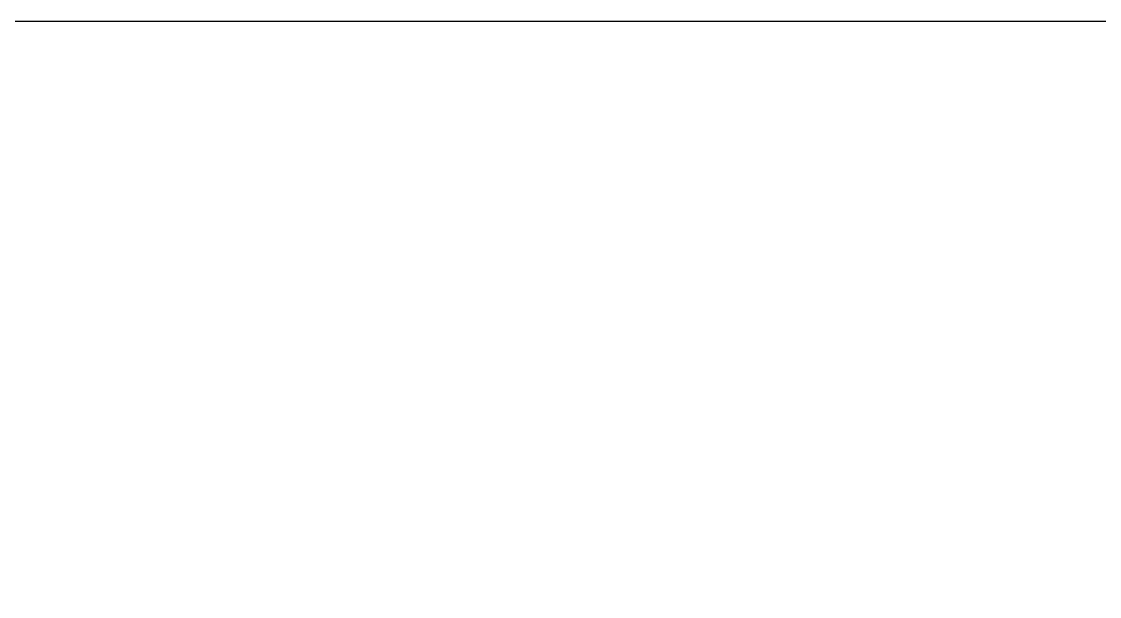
# Model space of a CAD drawing. Header units: millimetres. Extents: x 5990 to 6786, y 1103 to 1809.
# Drawn here: x 6487.3 to 6601.4, y 1558.2 to 1619.1 of the extents above; entities that cross this region are included whole.
import ezdxf
from ezdxf.enums import TextEntityAlignment as Align
from ezdxf.xclip import XClip

# ---------------------------------------------------------------- set-up
doc = ezdxf.new("R2010")
doc.units = ezdxf.units.MM
doc.header["$LTSCALE"] = 10
doc.header["$MEASUREMENT"] = 0
doc.header["$XCLIPFRAME"] = 2
doc.set_wipeout_variables(frame=1)
doc.linetypes.add('PHANTOM', pattern=[2.5, 1.25, -0.25, 0.25, -0.25, 0.25, -0.25])
doc.layers.add('TZ-BASE', color=253, linetype='Continuous')
doc.layers.add('TZ-LEAL', color=1, linetype='Continuous')
doc.styles.add('PipeTools', font='GulimChe.ttf', dxfattribs={"height": 1250})

# ---------------------------------------------------------------- blocks, each defined once
blk = doc.blocks.new('JD-FJ67DH')
at = {"layer": 'TZ-BASE'}
for points, elevation in [([(709.98, 120.25), (698.66, 120.66), (692.03, 120.81), (679.07, 121.12), (676.95, 121.08), (665.42, 120.69), (641.77, 119.57), (604.37, 117.27), (587.56, 116.29)], 53), ([(524.97, 57.7), (527.73, 59.78), (536.84, 64.74), (540.87, 66.74), (553.43, 72.1), (595.6, 88.36), (610.05, 93.55), (612.66, 94.37), (617.27, 95.3), (624.44, 96.5), (638.21, 98.39), (644.02, 99.02), (647.9, 99.18), (651.21, 99.21), (655.6, 99.26), (657.81, 99.34), (666.55, 99.91), (685.1, 101.4), (691.95, 101.84), (698.2, 101.94), (704.74, 101.8), (708.42, 101.56)], 59)]:
    blk.add_lwpolyline(points, dxfattribs=dict(at, elevation=elevation))
at = {"layer": 'TZ-BASE', "flags": 128}
for points in [[(709.51, 114.64), (706.3, 114.71), (696.77, 114.84), (685.39, 114.94), (675.03, 114.83), (664.27, 114.66), (656.34, 114.5), (648.97, 114.35), (642.24, 113.99), (634.25, 113.71), (625.78, 113.21), (614.69, 112.47), (605.79, 111.82), (598.02, 111.17)], [(594.53, 106.91), (600.95, 107.53), (607.25, 107.97), (614.36, 108.54), (621.26, 108.86), (626.71, 109.28), (632.19, 109.57), (637.1, 109.82), (641.18, 109.97), (646.74, 110.17), (653.01, 110.38), (659.41, 110.51), (665.62, 110.57), (672.56, 110.76), (679.47, 110.9), (688.8, 110.77), (696.67, 110.69), (703.88, 110.64), (709.17, 110.47)]]:
    blk.add_lwpolyline(points, dxfattribs=at)
at = {"layer": 'TZ-BASE', "const_width": 0.18, "elevation": 60}
blk.add_lwpolyline([(531, 59.73), (533.81, 61.82), (535.26, 63.15), (537.28, 64.43), (539.1, 65.31), (542.68, 66.75), (559.79, 73.77), (562.23, 74.76), (586.52, 84.03), (591.82, 85.93), (598.22, 87.87), (604.73, 89.59), (615.12, 91.88), (621.7, 93.2), (630.91, 94.69), (645.31, 96.7), (658.75, 98.36), (684.84, 101.11), (689.35, 101.48), (695.06, 101.64), (701.3, 101.61), (706.99, 101.34), (708.39, 101.22)], dxfattribs=at)
at = {"layer": 'TZ-BASE'}
for points in [[(540.75, 70.82), (545.47, 74.16), (554.79, 79.85), (563.55, 84.4), (573.59, 87.14), (583.75, 89.33), (583.75, 89.33), (604.28, 95.5), (624.57, 96.24), (644.57, 95.11), (649.32, 88.65)], [(542.52, 72.08), (555.03, 77.77), (564.58, 81.31), (574.35, 84.16), (584.29, 86.3), (594.37, 87.73), (604.49, 88.44), (608.87, 88.52), (614.59, 88.54), (624.6, 88.57), (634.59, 88.6), (644.59, 88.63), (654.59, 88.67), (664.59, 88.7), (674.59, 88.73), (684.59, 88.76), (694.6, 88.79), (704.59, 88.83), (707.35, 88.84)], [(706.98, 84.33), (704.61, 84.33), (694.61, 84.29), (684.61, 84.26), (674.61, 84.23), (664.61, 84.2), (654.61, 84.17), (644.61, 84.13), (634.61, 84.1), (624.61, 84.07), (614.61, 84.04), (608.92, 84.02), (604.69, 83.94), (594.84, 83.25)], [(595.16, 80.22), (604.83, 80.89), (608.95, 80.97), (614.62, 80.99), (624.62, 81.02), (634.62, 81.05), (644.62, 81.08), (654.62, 81.12), (664.62, 81.15), (674.62, 81.18), (684.62, 81.21), (694.62, 81.24), (704.62, 81.28), (706.72, 81.28)], [(624.62, 81.02), (624.62, 81.02), (604.89, 79.45), (586.78, 72.36), (568.74, 68.73), (550.87, 63.33), (550.87, 63.33), (534.31, 54.46), (519.2, 43.14), (507.2, 34.09)]]:
    blk.add_lwpolyline(points, dxfattribs=at)
at = {"layer": 'TZ-BASE', "ltscale": 0.6}
for points in [[(594.42, 87.23), (604.52, 87.94), (608.87, 88.02), (614.6, 88.04), (624.6, 88.07), (634.6, 88.1), (644.6, 88.13), (654.6, 88.17), (664.6, 88.2), (674.6, 88.23), (684.6, 88.26), (694.6, 88.29), (704.6, 88.33), (707.31, 88.34)], [(594.91, 82.61), (604.72, 83.29), (608.92, 83.37), (614.61, 83.39), (624.61, 83.42), (634.61, 83.45), (644.61, 83.48), (654.61, 83.52), (664.61, 83.55), (674.61, 83.58), (684.61, 83.61), (694.61, 83.64), (704.61, 83.68), (706.92, 83.68)], [(594.89, 82.76), (604.71, 83.44), (608.92, 83.52), (614.61, 83.54), (624.61, 83.57), (634.61, 83.6), (644.61, 83.63), (654.61, 83.67), (664.61, 83.7), (674.61, 83.73), (684.61, 83.76), (694.61, 83.79), (704.61, 83.83), (706.93, 83.83)], [(595.03, 81.51), (604.77, 82.19), (608.93, 82.27), (614.61, 82.29), (624.62, 82.32), (634.61, 82.35), (644.62, 82.38), (654.61, 82.42), (664.62, 82.45), (674.61, 82.48), (684.62, 82.51), (694.62, 82.54), (704.61, 82.58), (706.83, 82.58)], [(595.06, 81.21), (604.78, 81.89), (608.94, 81.97), (614.62, 81.99), (624.62, 82.02), (634.62, 82.05), (644.62, 82.08), (654.62, 82.12), (664.62, 82.15), (674.62, 82.18), (684.62, 82.21), (694.62, 82.24), (704.62, 82.28), (706.8, 82.28)]]:
    blk.add_lwpolyline(points, dxfattribs=at)
at = {"layer": 'TZ-BASE'}
blk.add_polyline3d([(598.72, 102.95, 52.17), (612.87, 103.94, 52.43), (625.27, 104.89, 52.51), (636.56, 105.08, 52.53), (651.04, 105.41, 52.62), (665.46, 105.99, 52.75), (678.37, 106.48, 52.82), (693.64, 106.2, 52.76), (707.8, 106.11, 52.74), (708.8, 106.1, 52.73)], dxfattribs=at)
at = {"layer": 'TZ-BASE', "color": 8, "style": 'PipeTools', "flags": 1}
for tag, rotation, oblique, width, p in [('지반고', 335.7608, 359.9999, 0.999999, (680.02, 49.7, -1173.65)), ('비고', 335.7608, 0.0002, 1.000003, (680.02, 49.7, -1173.65)), ('지반고', 335.7608, 0.0002, 1.000003, (671.81, 31.47, -1173.65)), ('비고', 335.7608, 359.9999, 0.999999, (671.81, 31.47, -1173.65)), ('지반고', 232.0335, 359.9999, 1.000001, (648.28, 25.18, -1173.65)), ('비고', 232.0335, 359.9999, 1.000001, (648.28, 25.18, -1173.65)), ('지반고', 232.0335, 0.0001, 1.000003, (656.65, 18.65, -1173.65)), ('비고', 232.0335, 0.0001, 0.999996, (656.65, 18.65, -1173.65)), ('지반고', 335.7608, 0.0002, 1.000003, (663.6, 13.23, -1173.65)), ('비고', 335.7608, 359.9999, 0.999999, (663.6, 13.23, -1173.65)), ('지반고', 335.7608, 0.0002, 1.000003, (655.39, -5.01, -1173.65)), ('비고', 335.7608, 359.9999, 0.999999, (655.39, -5.01, -1173.65)), ('지반고', 335.7608, 359.9999, 0.999999, (647.18, -23.24, -1173.65)), ('비고', 335.7608, 359.9999, 0.999999, (647.18, -23.24, -1173.65))]:
    blk.add_attdef(tag, text='', height=0.00001, rotation=rotation, dxfattribs=dict(at, oblique=oblique, width=width)).set_placement(p, align=Align.MIDDLE_CENTER)
blk.add_wipeout([(521.53, 25.66), (636.41, 34.17), (632.86, 82.01), (517.98, 73.5)]).translate(0, 0, -1.7).dxf.layer = 'TZ-BASE'
at = {"layer": 'TZ-BASE', "extrusion": (-0.000903428, 0.024082, 0.99971)}
for q in [(518.51, 73.05, -2.84), (635.3, 39.72, -1.93)]:
    blk.add_line((632.2, 81.5, -2.94), q, dxfattribs=at)
at = {"layer": 'TZ-BASE', "extrusion": (-0.001809, 0.024344, 0.999702)}
blk.add_line((632.66, 82.03, -2.87), (635.79, 39.87, -1.84), dxfattribs=at)
at = {"layer": 'TZ-BASE', "linetype": 'PHANTOM', "const_width": 0.3, "elevation": 0}
blk.add_lwpolyline([(658.62, 39.23), (654.22, 73.9), (672.29, 68.69), (681.62, 68.54), (675.39, 92.95), (665.67, 91.71), (664.78, 91.59), (654.82, 91.03), (655.23, 96.49), (648.71, 97.72), (619.8, 98.54), (522.52, 88.36)], dxfattribs=at)
at = {"layer": 'TZ-BASE', "extrusion": (0.000905823, -0.000262335, 1)}
for points, elevation in [([(435.22, 20.92), (480.49, 21.13, 0.434718), (505.7, 48.41), (504.43, 65.47, -0.412059), (522.37, 86.44, 0.0006), (561.72, 89.7, -0.021413), (574.58, 90.23, 0.0006), (609.34, 90.21, 0.0006)], -1227.74), ([(435.29, 19.92), (480.49, 20.13, 0.434718), (506.7, 48.49), (505.43, 65.55, -0.412059), (522.45, 85.44, 0.0006), (561.8, 88.71, -0.021413), (574.58, 89.23, 0.0006), (609.34, 89.21, 0.0006)], -0.05), ([(435.31, 19.77), (480.49, 19.98, 0.434718), (506.85, 48.5), (505.58, 65.56, -0.412059), (522.46, 85.29, 0.0006), (561.81, 88.56, -0.021413), (574.58, 89.08, 0.0006), (609.34, 89.06, 0.0006)], -0.05), ([(435.37, 18.97), (480.5, 19.18, 0.434718), (507.64, 48.56), (506.38, 65.62, -0.412059), (522.52, 84.5, 0.0006), (561.88, 87.76, -0.021413), (574.58, 88.28, 0.0006), (609.34, 88.26, 0.0006)], -0.05), ([(435.38, 18.82), (480.5, 19.03, 0.434718), (507.79, 48.57), (506.53, 65.63, -0.412059), (522.54, 84.35, 0.0006), (561.89, 87.61, -0.021413), (574.58, 88.13, 0.0006), (609.34, 88.11, 0.0006)], -0.05), ([(482.98, 14.14, 0.412412), (512.78, 48.94), (511.51, 66, -0.412059), (522.94, 79.36, 0.0006), (562.31, 82.63, -0.021413), (574.57, 83.13, 0.0006), (609.34, 83.11)], -0.05), ([(484.44, 14.14, 0.3994), (512.93, 48.95), (511.66, 66.01, -0.412059), (522.96, 79.21, 0.0006), (562.33, 82.48, -0.021413), (574.57, 82.98, 0.0006), (609.34, 82.96)], -0.05), ([(488.7, 14.14, 0.363095), (513.73, 49.01), (512.46, 66.07, -0.412059), (523.02, 78.42, 0.0006), (562.39, 81.68, -0.021413), (574.57, 82.18, 0.0006), (609.34, 82.16)], -0.05), ([(489.55, 13.17, 0.358347), (514.87, 49.09), (513.61, 66.15, -0.412059), (523.11, 77.27, 0.0006), (562.49, 80.54, -0.021413), (574.57, 81.03, 0.0006), (609.35, 81.01, 0.0006)], -1225.15), ([(489.29, 14.14, 0.358347), (513.88, 49.02), (512.61, 66.08, -0.412059), (523.03, 78.27, 0.0006), (562.41, 81.53, -0.021413), (574.57, 82.03, 0.0006), (609.34, 82.01)], -0.05)]:
    blk.add_lwpolyline(points, format="xyb", dxfattribs=dict(at, elevation=elevation))
at = {"layer": 'TZ-BASE', "extrusion": (0.000905823, -0.000262335, 1), "const_width": 0.5, "elevation": -1173.1}
blk.add_lwpolyline([(634.03, 77.5), (633.72, 81.72), (519.04, 73.19), (522.59, 25.35), (616.66, 32.34)], dxfattribs=at)
at = {"layer": 'TZ-BASE', "ltscale": 10, "extrusion": (0.000905823, -0.000262335, 1)}
for points, elevation in [([(520.61, 72.3), (632.3, 80.62)], -1173.1), ([(632.83, 80.15), (635.64, 42.4)], -1173)]:
    blk.add_lwpolyline(points, dxfattribs=dict(at, elevation=elevation))
at = {"layer": 'TZ-BASE', "color": 8, "style": 'PipeTools', "oblique": 359.9999, "flags": 1}
for tag, width in [('지반고', 1.000002), ('비고', 1.000001)]:
    blk.add_attdef(tag, text='', height=0.00001, rotation=232.0335, dxfattribs=dict(at, width=width)).set_placement((632.52, 37.49, -1173.65), align=Align.MIDDLE_CENTER)

msp = doc.modelspace()

# ---------------------------------------------------------------- block references
at = {"layer": 'TZ-BASE'}
ref = msp.add_blockref('JD-FJ67DH', (5886.55, 1483.45), dxfattribs=at)
XClip(ref).set_block_clipping_path([(358.5818809071, 73.9502363264), (361.6070430359, -76.0592658575), (693.4538319083, -77.0310590277), (706.0197697019, 72.932785567)])

# ---------------------------------------------------------------- next in the draw order: linework, layer by layer
at = {"layer": 'TZ-LEAL'}
msp.add_lwpolyline([(5989.89, 1103.05), (6785.89, 1103.05), (6785.89, 1619.05), (5989.89, 1619.05)], close=True, dxfattribs=at)

doc.saveas('drawing.dxf')
